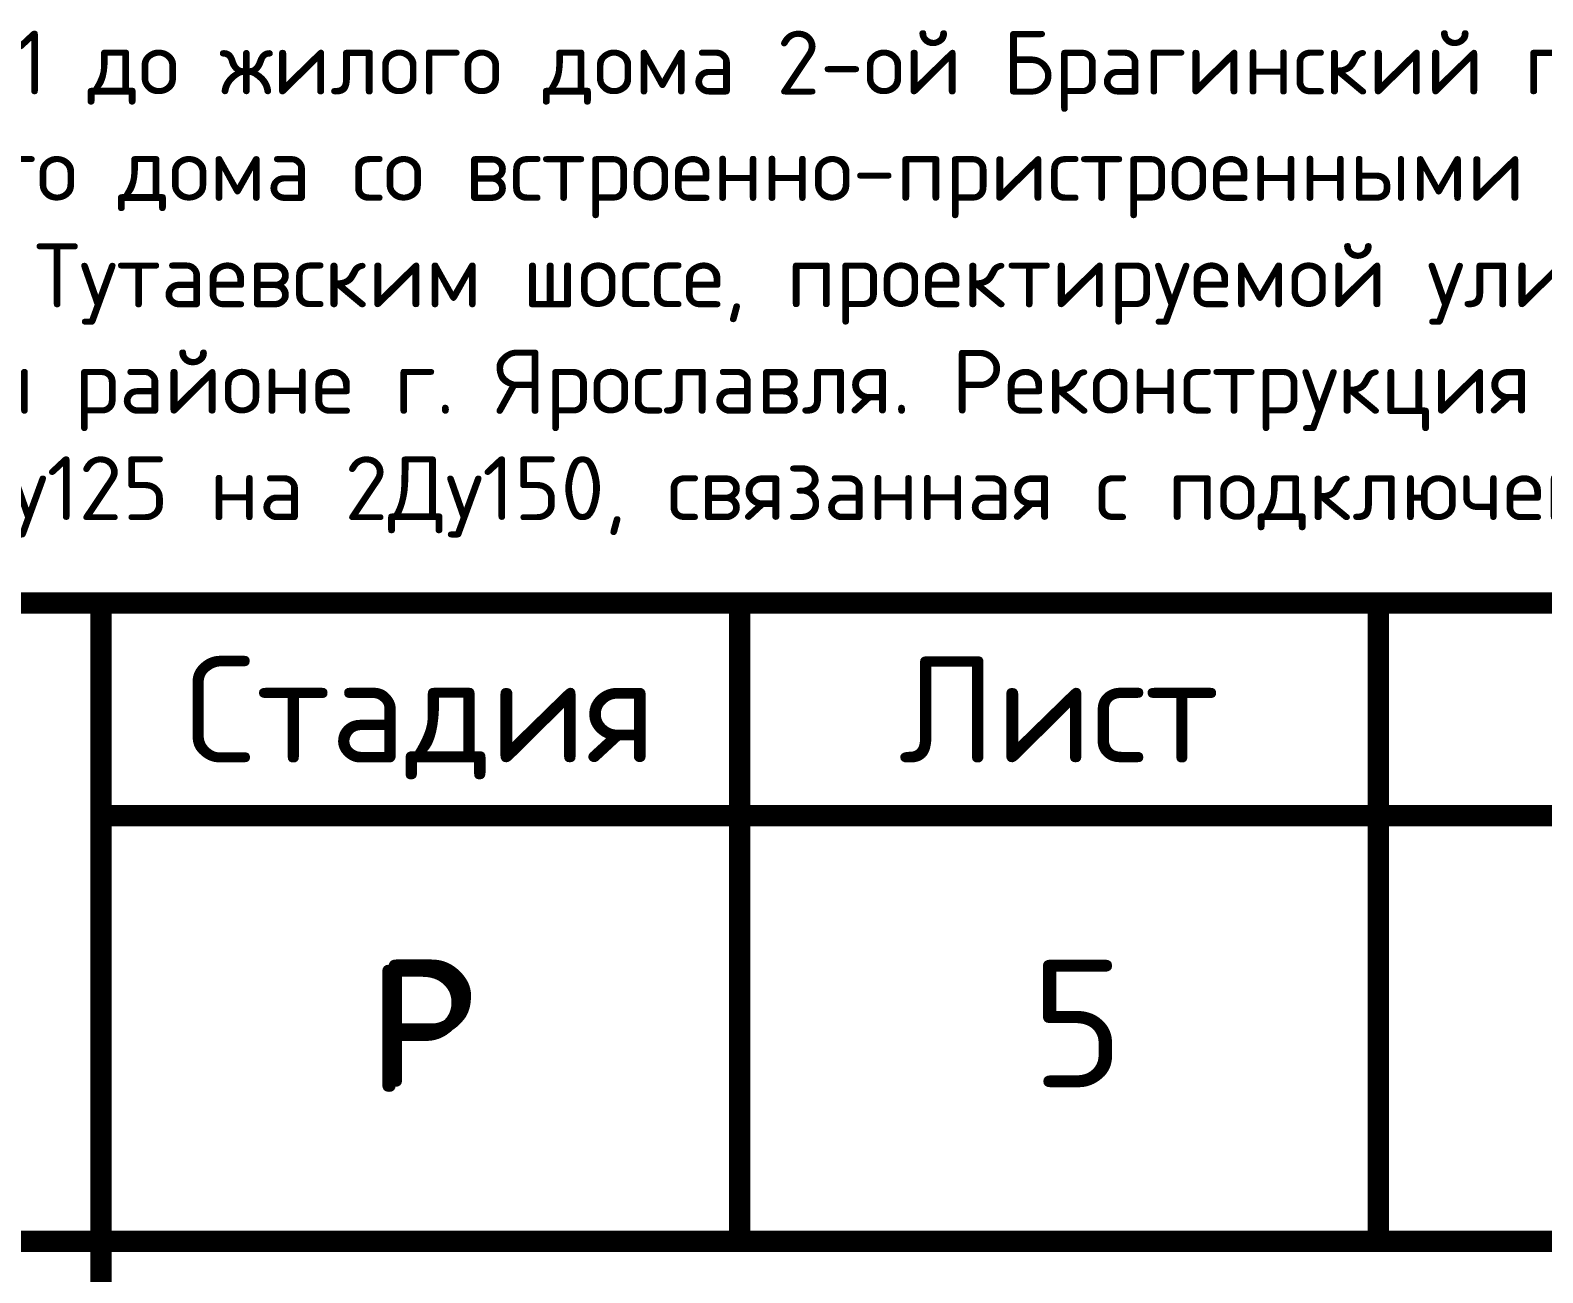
# Model space of a CAD drawing. Header units: millimetres. Extents: x -112426 to 6776, y 1218 to 38707.
# Drawn here: x 3453.26 to 3488.78, y 1420.42 to 1449.62 of the extents above; entities that cross this region are included whole.
import ezdxf
from ezdxf.enums import TextEntityAlignment as Align

# ---------------------------------------------------------------- set-up
doc = ezdxf.new("R2010")
doc.units = ezdxf.units.MM
doc.styles.add('-ISOCPEUR-', font='isocpeur.TTF')

msp = doc.modelspace()

# ---------------------------------------------------------------- linework, layer by layer
at = {"const_width": 0.5}
for points in [[(3319.92, 1436.16), (3504.92, 1436.16)], [(3454.92, 1436.16), (3454.92, 1406.16)], [(3469.92, 1436.16), (3469.92, 1421.16)], [(3484.92, 1436.16), (3484.92, 1421.16)], [(3454.92, 1431.16), (3504.92, 1431.16)], [(3384.92, 1421.16), (3504.92, 1421.16)]]:
    msp.add_lwpolyline(points, dxfattribs=at)

# ---------------------------------------------------------------- texts
at = {"style": '-ISOCPEUR-'}
for s, height, p in [('Стадия', 2.5, (3462.42, 1433.66)), ('Лист', 2.5, (3477.42, 1433.66)), ('Р', 3, (3462.42, 1426.16))]:
    msp.add_text(s, height=height, dxfattribs=at).set_placement(p, align=Align.MIDDLE_CENTER)
for s, insert, char_height, width, attachment_point in [('Строительство тепловой сети от участка тепловой сети от т/к Г-5/11 до жилого дома 2-ой Брагинский пр., 10 до \\Pграницы с инженерно-техническими сетями многоквартирного жилого дома со встроенно-пристроенными помещениями \\Pнежилого назначения стр. 62 (этап 1 и 2) в квартале, ограниченном Тутаевским шоссе, проектируемой улицей Панина, \\Pпроектируемой улицей Батова и охранной зоной ЛЭП в Дзержинском районе г. Ярославля. Реконструкция тепловой сети \\Pот т/к Г-5/11 до точки подключения с увеличением диаметров с 2Ду125 на 2Ду150, связанная с подключением объекта\\P.', (3386.256, 1449.607), 1.5, 121.09165, 1), ('Р', (3462.57, 1426.279), 3, 70, 5), ('5', (3477.854, 1426.279), 3, 70, 5)]:
    msp.add_mtext(s, dxfattribs=dict(at, insert=insert, char_height=char_height, width=width, attachment_point=attachment_point))

doc.saveas('drawing.dxf')
